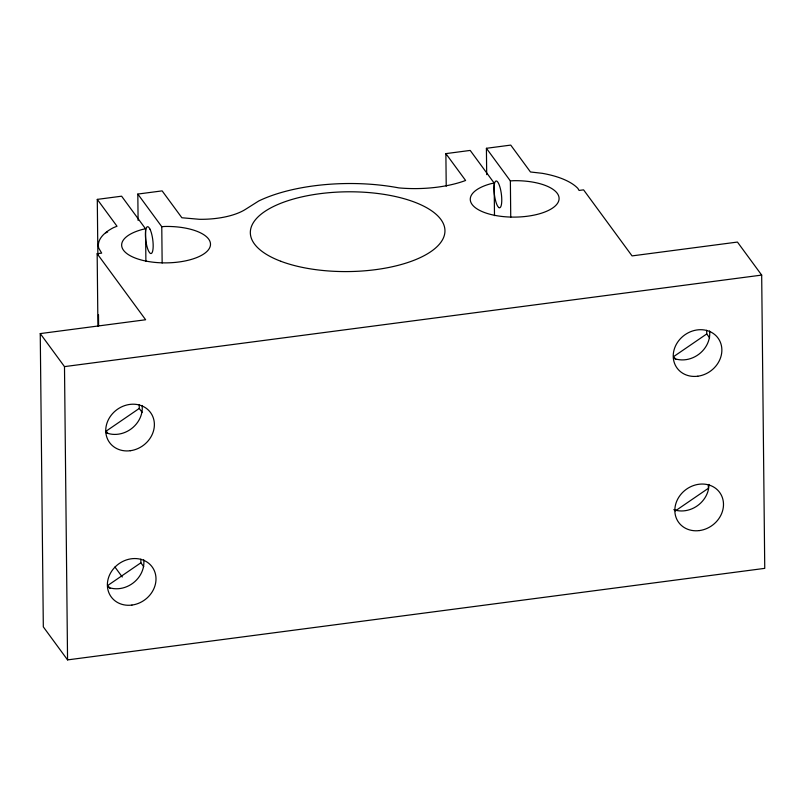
<?xml version="1.0" encoding="UTF-8"?>
<svg xmlns="http://www.w3.org/2000/svg" width="805" height="805" viewBox="0 0 805 805"><rect width="100%" height="100%" fill="white"/><g stroke="black" fill="none" stroke-linecap="round" stroke-linejoin="round"><path stroke-width="1.21" d="M139.225 404.794L139.265 408.447L106.22 431.078L107.639 433.02M140.845 559.143L140.875 562.806L107.83 585.436L109.973 588.344M706.699 330.292L706.74 333.944L673.694 356.575L675.838 359.493M675.315 510.934L708.36 488.303L708.32 484.65M145.896 261.414L145.554 228.821L142.767 229.365A44.426 18.213 -0.6 0 0 138.51 259.19A44.426 18.213 -0.6 0 0 208.233 250.033A44.426 18.213 -0.6 0 0 164.794 226.467L161.775 226.698L137.816 194.065L162.137 190.876L181.87 217.753L199.298 219.292A51.57 21.141 -0.6 0 0 245.414 209.401L258.757 200.968A117.48 48.159 -0.6 0 1 398.827 187.897A74.191 30.409 -0.6 0 0 465.602 180.481L445.879 153.624L470.201 150.424L494.149 183.057L494.491 215.649M494.149 183.057L491.362 183.6A44.426 18.213 -0.6 0 0 487.106 213.416A44.426 18.213 -0.6 0 0 556.829 204.269A44.426 18.213 -0.6 0 0 513.389 180.702L510.37 180.934L486.411 148.301L510.732 145.101L530.465 171.978L542.268 173.317A67.69 27.752 -0.6 0 1 577.889 188.43L579.067 190.443L583.575 189.849L632.056 255.899L737.44 242.064L761.681 275.089L764.75 568.36L67.56 659.899L43.319 626.874L40.25 333.592L145.635 319.756L97.164 253.706L101.672 253.122L98.743 248.121A67.69 27.752 -0.6 0 1 113.515 227.634L117.007 226.245L97.284 199.388L121.605 196.189L145.554 228.821M40.25 333.592L64.491 366.617L761.681 275.089M706.74 333.944L709.597 337.828M139.265 408.447L142.113 412.331M140.875 562.806L143.733 566.69M114.924 567.002L122.269 577.004M510.37 180.934L510.742 217.28M486.411 148.301L486.693 174.615M445.879 153.624L446.222 186.207M161.775 226.698L162.147 263.044M137.816 194.065L138.098 220.379M97.284 199.388L97.868 254.531M98.492 314.695L98.613 325.975M97.164 253.706L97.928 326.407M64.491 366.617L67.56 659.899M105.928 232.977A13.534 3.492 82.5 0 1 107.629 232.152M709.597 330.956A25.388 22.208 -36.3 0 1 698.881 354.23A25.388 22.208 -36.3 0 1 673.483 358.195M708.943 484.409A25.388 22.208 -36.3 0 1 673.795 509.676M143.733 559.817A25.388 22.208 -36.3 0 1 133.016 583.092A25.388 22.208 -36.3 0 1 107.618 587.056M142.113 405.458A25.388 22.208 -36.3 0 1 131.396 428.733A25.388 22.208 -36.3 0 1 105.998 432.698M498.949 207.62L497.953 206.613A13.534 3.492 82.5 0 1 494.351 184.194A13.534 3.492 82.5 0 1 500.821 190.705A13.534 3.492 82.5 0 1 498.949 207.62M149.992 229.173L148.975 227.533A13.534 3.492 82.5 0 0 145.413 233.842A13.534 3.492 82.5 0 0 148.603 251.08L149.609 252.72A13.534 3.492 82.5 0 0 153.171 246.411A13.534 3.492 82.5 0 0 149.992 229.173M697.794 376.217A25.388 22.208 -36.3 0 0 718.493 338.724A25.388 22.208 -36.3 0 0 676.371 344.248A25.388 22.208 -36.3 0 0 697.794 376.217M699.414 530.576A25.388 22.208 -36.3 0 0 720.113 493.073A25.388 22.208 -36.3 0 0 677.981 498.607A25.388 22.208 -36.3 0 0 699.414 530.576M131.929 605.068A25.388 22.208 -36.3 0 0 152.628 567.575A25.388 22.208 -36.3 0 0 110.506 573.11A25.388 22.208 -36.3 0 0 131.929 605.068M130.309 450.72A25.388 22.208 -36.3 0 0 151.008 413.227A25.388 22.208 -36.3 0 0 108.886 418.751A25.388 22.208 -36.3 0 0 130.309 450.72M280.834 261.273A97.314 39.888 -0.6 0 0 442.317 240.081A97.314 39.888 -0.6 0 0 319.766 193.713A97.314 39.888 -0.6 0 0 280.834 261.273"/></g></svg>
